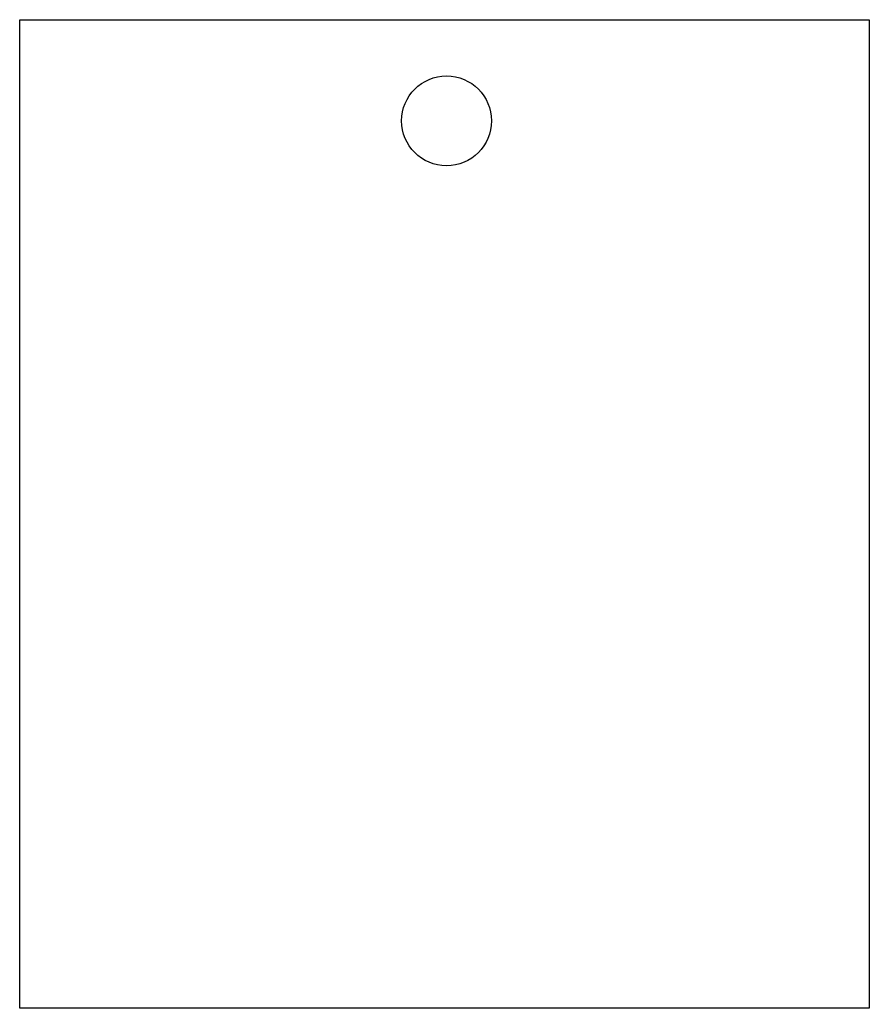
# Model space of a CAD drawing. Header units: millimetres. Extents: x 82.4 to 158, y 106 to 194.
import ezdxf

# ---------------------------------------------------------------- set-up
doc = ezdxf.new("R2010")
doc.units = ezdxf.units.MM
doc.header["$MEASUREMENT"] = 0
doc.layers.add('In_cut', color=3, linetype='Continuous')
doc.layers.add('Out_Cut', color=1, linetype='Continuous')

msp = doc.modelspace()

# ---------------------------------------------------------------- linework, layer by layer
at = {"layer": 'In_cut'}
msp.add_circle((120.368, 185), 4, dxfattribs=at)
at = {"layer": 'Out_Cut'}
msp.add_lwpolyline([(158, 106), (82.368, 106), (82.368, 194), (158, 194)], close=True, dxfattribs=at)

doc.saveas('drawing.dxf')
